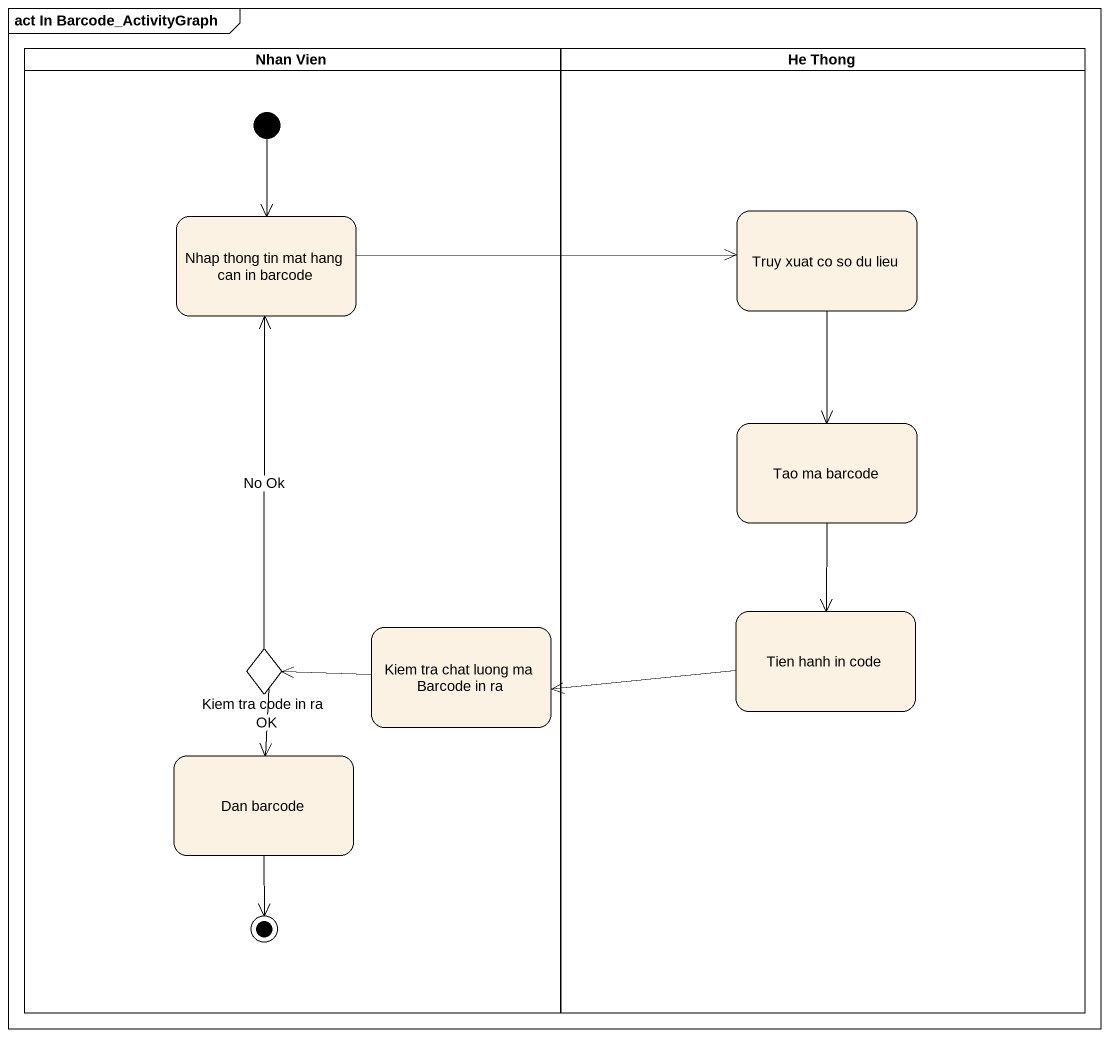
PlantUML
@startuml
mainframe act In Barcode_ActivityGraph
hide empty description
state "Nhan Vien" as Nhan_Vien <<partition>> {
  state "Nhap thong tin mat hang can in barcode" as Nhap_thong_tin_mat_hang_can
  state "Kiem tra code in ra" as Kiem_tra_code_in_ra <<choice>>
  state "Kiem tra chat luong ma Barcode in ra" as Kiem_tra_chat_luong_ma
  state "Dan barcode" as Dan_barcode
  [*] --> Nhap_thong_tin_mat_hang_can
  Dan_barcode --> [*]
}
state "He Thong" as He_Thong <<partition>> {
  state "Truy xuat co so du lieu" as Truy_xuat_co_so_du_lieu
  state "Tao ma barcode" as Tao_ma_barcode
  state "Tien hanh in code" as Tien_hanh_in_code
}
Nhap_thong_tin_mat_hang_can -right-> Truy_xuat_co_so_du_lieu
Truy_xuat_co_so_du_lieu --> Tao_ma_barcode
Tao_ma_barcode --> Tien_hanh_in_code
Tien_hanh_in_code -left-> Kiem_tra_chat_luong_ma
Kiem_tra_code_in_ra -up-> Nhap_thong_tin_mat_hang_can : No Ok
Kiem_tra_code_in_ra --> Dan_barcode : OK
Kiem_tra_chat_luong_ma -left-> Kiem_tra_code_in_ra
@enduml
